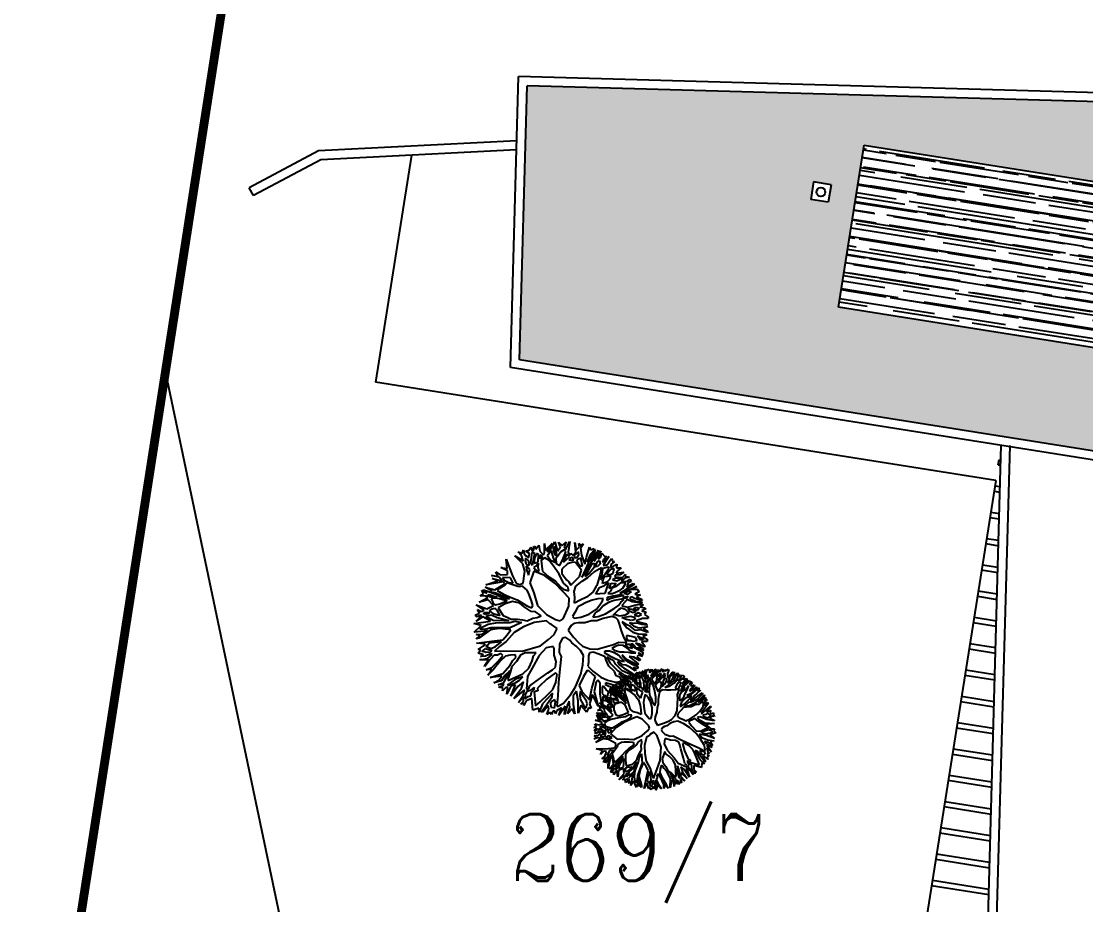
# Model space of a CAD drawing. Extents: x -640655 to -640254, y -1045449 to -1045159.
# Drawn here: x -640335.87 to -640311.87, y -1045406.37 to -1045386.46 of the extents above; entities that cross this region are included whole.
import ezdxf

# ---------------------------------------------------------------- set-up
doc = ezdxf.new("R2010")
doc.units = 0
doc.header["$MEASUREMENT"] = 0
doc.header["$PDMODE"] = 3
doc.header["$PDSIZE"] = 0.2
doc.linetypes.add('DASHED1', pattern=[1, 0.3, -0.4, 0.3])
doc.linetypes.add('DOTDASH', pattern=[1, 0.3, -0.2, 0, -0.2, 0.3])
doc.layers.get('0').update_dxf_attribs({"linetype": 'CONTINUOUS'})
doc.layers.get('Defpoints').update_dxf_attribs({"linetype": 'CONTINUOUS'})
for name, color, linetype in [('katastr', 16, 'CONTINUOUS'), ('T_srafa', 8, 'CONTINUOUS'), ('T_stafaz', 7, 'CONTINUOUS'), ('T_tenka', 4, 'CONTINUOUS'), ('ZASTAVBA', 2, 'CONTINUOUS')]:
    doc.layers.add(name, color=color, linetype=linetype)
doc.styles.add('SPIRITTXTSTYLE1', font='romanc.shx')
doc.dimstyles.get("Standard").update_dxf_attribs({"dimtxt": 0.18, "dimasz": 0.18, "dimexe": 0.18, "dimexo": 0.0625, "dimgap": 0.09, "dimtad": 0, "dimtih": 1, "dimtoh": 1, "dimdec": 4, "dimzin": 0, "dimdsep": 46, "dimtxsty": 'Standard', "dimcen": 0.09, "dimadec": 0, "dimazin": 0, "dimtfac": 1, "dimtdec": 4, "dimtofl": 0, "dimtmove": 0, "dimatfit": 3, "dimfxl": 0, "dimtolj": 1, "dimtzin": 0, "dimarcsym": 0})

# ---------------------------------------------------------------- blocks, each defined once
blk = doc.blocks.new('_ArchTick')
at = {"color": 0, "linetype": 'ByBlock', "const_width": 0.15}
blk.add_lwpolyline([(-0.5, -0.5), (0.5, 0.5)], dxfattribs=at)
blk = doc.blocks.new('*D148')
at = {"layer": 'Defpoints', "color": 0, "linetype": 'Continuous'}
for p in [(-640323.162, -1045383.891), (-640323.359, -1045385.133), (-640298.576, -1045389.043)]:
    blk.add_point(p, dxfattribs=at)
at = {"layer": 'ZASTAVBA', "color": 0, "linetype": 'Continuous', "lineweight": -2}
for p, q in [((-640323.339, -1045385.01), (-640323.106, -1045383.536)), ((-640298.382, -1045387.816), (-640323.162, -1045383.891)), ((-640298.557, -1045388.919), (-640298.326, -1045387.46))]:
    blk.add_line(p, q, dxfattribs=at)
at = {"layer": 'ZASTAVBA', "color": 0, "linetype": 'Continuous', "lineweight": -2, "xscale": 0.36, "yscale": 0.36, "zscale": 0.36}
for p, rotation in [((-640323.162, -1045383.891), 170.9999361489027), ((-640298.382, -1045387.816), 350.9999361489027)]:
    blk.add_blockref('_ArchTick', p, dxfattribs=dict(at, rotation=rotation))
at = {"layer": 'ZASTAVBA', "color": 0, "linetype": 'Continuous', "insert": (-640310.716, -1045385.498), "char_height": 0.36, "attachment_point": 5, "rotation": 350.9999}
blk.add_mtext('\\A1;25.00', dxfattribs=at)
blk = doc.blocks.new('A$C0C461CEA')
for p, q in [((0.303, 0.735), (0.335, 0.855)), ((0.335, 0.855), (0.332, 0.706)), ((0.483, 0.777), (0.463, 0.845)), ((0.463, 0.845), (0.503, 0.812)), ((0.503, 0.812), (0.541, 0.849)), ((0.541, 0.849), (0.523, 0.775)), ((-0.062, 0.681), (-0.084, 0.71)), ((-0.084, 0.71), (-0.025, 0.681)), ((-0.025, 0.681), (-0.029, 0.73)), ((-0.029, 0.73), (-0.001, 0.656)), ((0.063, 0.606), (-0.009, 0.765)), ((-0.009, 0.765), (0.101, 0.706)), ((0.049, 0.709), (0.1, 0.674)), ((0.071, 0.64), (0.049, 0.709)), ((0.101, 0.706), (0.094, 0.804)), ((0.094, 0.804), (0.195, 0.61)), ((0.214, 0.725), (0.134, 0.788)), ((0.134, 0.788), (0.212, 0.751)), ((0.191, 0.795), (0.205, 0.826)), ((0.231, 0.749), (0.191, 0.795)), ((0.195, 0.61), (0.214, 0.725)), ((0.205, 0.826), (0.247, 0.779)), ((0.212, 0.751), (0.231, 0.749)), ((0.247, 0.779), (0.283, 0.818)), ((0.256, 0.734), (0.28, 0.713)), ((0.257, 0.695), (0.256, 0.734)), ((0.272, 0.676), (0.257, 0.695)), ((0.283, 0.818), (0.273, 0.766)), ((0.273, 0.766), (0.303, 0.735)), ((0.28, 0.713), (0.29, 0.678)), ((0.332, 0.706), (0.398, 0.641)), ((0.448, 0.732), (0.381, 0.832)), ((0.381, 0.832), (0.473, 0.745)), ((0.398, 0.641), (0.448, 0.732)), ((0.471, 0.697), (0.438, 0.663)), ((0.482, 0.682), (0.471, 0.697)), ((0.473, 0.745), (0.483, 0.777)), ((0.49, 0.711), (0.491, 0.762)), ((0.505, 0.682), (0.49, 0.711)), ((0.491, 0.762), (0.519, 0.739)), ((0.519, 0.739), (0.518, 0.634)), ((0.523, 0.775), (0.552, 0.829)), ((0.544, 0.723), (0.568, 0.689)), ((0.547, 0.66), (0.544, 0.723)), ((0.552, 0.829), (0.55, 0.733)), ((0.55, 0.733), (0.572, 0.716)), ((0.572, 0.716), (0.592, 0.82)), ((0.592, 0.82), (0.599, 0.69)), ((0.732, 0.619), (0.623, 0.824)), ((0.623, 0.824), (0.721, 0.691)), ((0.721, 0.691), (0.725, 0.772)), ((0.725, 0.772), (0.739, 0.638)), ((0.773, 0.691), (0.762, 0.79)), ((0.762, 0.79), (0.78, 0.708)), ((0.78, 0.708), (0.782, 0.71)), ((0.782, 0.71), (0.826, 0.755)), ((0.826, 0.755), (0.807, 0.687)), ((0.888, 0.613), (0.897, 0.711)), ((0.897, 0.711), (0.915, 0.627)), ((-0.291, 0.473), (-0.326, 0.577)), ((-0.326, 0.577), (-0.279, 0.488)), ((-0.256, 0.522), (-0.284, 0.582)), ((-0.284, 0.582), (-0.25, 0.553)), ((-0.25, 0.553), (-0.251, 0.627)), ((-0.251, 0.627), (-0.205, 0.61)), ((-0.215, 0.587), (-0.164, 0.562)), ((-0.208, 0.57), (-0.215, 0.587)), ((-0.212, 0.536), (-0.208, 0.57)), ((-0.205, 0.61), (-0.205, 0.641)), ((-0.205, 0.641), (-0.143, 0.596)), ((-0.164, 0.562), (-0.163, 0.47)), ((-0.143, 0.596), (-0.108, 0.579)), ((-0.134, 0.562), (-0.138, 0.487)), ((-0.108, 0.579), (-0.136, 0.688)), ((-0.136, 0.688), (-0.031, 0.479)), ((-0.111, 0.544), (-0.134, 0.562)), ((0.086, 0.573), (-0.062, 0.681)), ((-0.001, 0.656), (0.063, 0.606)), ((0.115, 0.58), (0.071, 0.64)), ((0.141, 0.467), (0.086, 0.573)), ((0.1, 0.674), (0.148, 0.626)), ((0.154, 0.458), (0.115, 0.58)), ((0.148, 0.626), (0.198, 0.54)), ((0.212, 0.581), (0.226, 0.644)), ((0.236, 0.499), (0.212, 0.581)), ((0.226, 0.644), (0.236, 0.684)), ((0.236, 0.684), (0.278, 0.625)), ((0.278, 0.625), (0.267, 0.543)), ((0.291, 0.657), (0.272, 0.676)), ((0.29, 0.678), (0.291, 0.657)), ((0.298, 0.594), (0.316, 0.668)), ((0.299, 0.519), (0.298, 0.594)), ((0.359, 0.578), (0.299, 0.519)), ((0.316, 0.668), (0.354, 0.641)), ((0.392, 0.572), (0.318, 0.477)), ((0.354, 0.641), (0.373, 0.618)), ((0.373, 0.618), (0.359, 0.578)), ((0.469, 0.501), (0.392, 0.572)), ((0.419, 0.639), (0.417, 0.618)), ((0.417, 0.618), (0.449, 0.568)), ((0.438, 0.663), (0.419, 0.639)), ((0.449, 0.568), (0.492, 0.518)), ((0.492, 0.669), (0.482, 0.682)), ((0.503, 0.634), (0.492, 0.669)), ((0.512, 0.575), (0.503, 0.634)), ((0.518, 0.634), (0.505, 0.682)), ((0.511, 0.491), (0.512, 0.575)), ((0.53, 0.531), (0.539, 0.622)), ((0.539, 0.622), (0.547, 0.66)), ((0.562, 0.609), (0.551, 0.471)), ((0.568, 0.689), (0.562, 0.609)), ((0.581, 0.563), (0.574, 0.456)), ((0.6, 0.66), (0.581, 0.563)), ((0.599, 0.69), (0.656, 0.641)), ((0.629, 0.644), (0.6, 0.66)), ((0.699, 0.587), (0.629, 0.644)), ((0.656, 0.641), (0.716, 0.594)), ((0.735, 0.569), (0.699, 0.587)), ((0.716, 0.594), (0.732, 0.619)), ((0.736, 0.502), (0.735, 0.569)), ((0.739, 0.638), (0.773, 0.691)), ((0.756, 0.617), (0.75, 0.55)), ((0.785, 0.647), (0.756, 0.617)), ((0.811, 0.549), (0.785, 0.647)), ((0.807, 0.687), (0.84, 0.599)), ((0.84, 0.599), (0.888, 0.613)), ((1.024, 0.679), (0.847, 0.53)), ((0.915, 0.627), (1.024, 0.679)), ((1.039, 0.454), (1.103, 0.589)), ((1.103, 0.589), (1.074, 0.465)), ((1.137, 0.506), (1.166, 0.562)), ((1.166, 0.562), (1.164, 0.508)), ((-0.394, 0.388), (-0.424, 0.459)), ((-0.424, 0.459), (-0.372, 0.399)), ((-0.386, 0.487), (-0.377, 0.497)), ((-0.28, 0.452), (-0.386, 0.487)), ((-0.377, 0.497), (-0.291, 0.473)), ((-0.209, 0.421), (-0.28, 0.452)), ((-0.279, 0.488), (-0.209, 0.448)), ((-0.207, 0.472), (-0.256, 0.522)), ((-0.186, 0.48), (-0.212, 0.536)), ((-0.209, 0.448), (-0.207, 0.472)), ((-0.194, 0.381), (-0.209, 0.421)), ((-0.163, 0.47), (-0.186, 0.48)), ((-0.157, 0.436), (-0.114, 0.321)), ((-0.081, 0.391), (-0.157, 0.436)), ((-0.138, 0.487), (-0.095, 0.443)), ((-0.084, 0.536), (-0.111, 0.544)), ((-0.095, 0.443), (-0.013, 0.385)), ((-0.05, 0.471), (-0.084, 0.536)), ((-0.013, 0.385), (-0.05, 0.471)), ((-0.031, 0.479), (0.019, 0.379)), ((0.175, 0.322), (0.141, 0.467)), ((0.193, 0.345), (0.154, 0.458)), ((0.198, 0.54), (0.234, 0.438)), ((0.234, 0.438), (0.258, 0.367)), ((0.281, 0.388), (0.236, 0.499)), ((0.267, 0.543), (0.281, 0.388)), ((0.318, 0.477), (0.314, 0.414)), ((0.532, 0.422), (0.469, 0.501)), ((0.492, 0.518), (0.511, 0.491)), ((0.551, 0.471), (0.53, 0.531)), ((0.54, 0.324), (0.532, 0.422)), ((0.574, 0.456), (0.571, 0.374)), ((0.738, 0.409), (0.736, 0.502)), ((0.75, 0.55), (0.759, 0.494)), ((0.759, 0.494), (0.811, 0.549)), ((0.772, 0.454), (0.768, 0.41)), ((0.847, 0.53), (0.772, 0.454)), ((0.955, 0.401), (1.039, 0.454)), ((1.06, 0.421), (1.046, 0.396)), ((1.085, 0.438), (1.06, 0.421)), ((1.074, 0.465), (1.137, 0.506)), ((1.117, 0.447), (1.085, 0.438)), ((1.102, 0.394), (1.117, 0.447)), ((1.154, 0.472), (1.142, 0.409)), ((1.213, 0.508), (1.154, 0.472)), ((1.164, 0.508), (1.213, 0.508)), ((1.193, 0.416), (1.206, 0.47)), ((1.206, 0.47), (1.232, 0.441)), ((1.232, 0.441), (1.276, 0.429)), ((1.276, 0.429), (1.239, 0.399)), ((-0.495, 0.221), (-0.55, 0.309)), ((-0.55, 0.309), (-0.495, 0.256)), ((-0.436, 0.238), (-0.503, 0.376)), ((-0.503, 0.376), (-0.397, 0.235)), ((-0.394, 0.371), (-0.482, 0.412)), ((-0.482, 0.412), (-0.394, 0.388)), ((-0.256, 0.32), (-0.394, 0.371)), ((-0.372, 0.399), (-0.265, 0.347)), ((-0.265, 0.347), (-0.176, 0.312)), ((-0.174, 0.275), (-0.256, 0.32)), ((-0.162, 0.346), (-0.194, 0.381)), ((-0.176, 0.312), (-0.162, 0.346)), ((-0.114, 0.321), (-0.04, 0.095)), ((0.012, 0.333), (-0.081, 0.391)), ((0.154, 0.269), (0.012, 0.333)), ((0.019, 0.379), (0.096, 0.349)), ((0.096, 0.349), (0.175, 0.322)), ((0.24, 0.295), (0.193, 0.345)), ((0.308, 0.222), (0.24, 0.295)), ((0.258, 0.367), (0.296, 0.309)), ((0.296, 0.309), (0.308, 0.222)), ((0.314, 0.414), (0.309, 0.363)), ((0.309, 0.363), (0.334, 0.286)), ((0.334, 0.286), (0.348, 0.221)), ((0.513, 0.258), (0.54, 0.324)), ((0.551, 0.283), (0.534, 0.218)), ((0.571, 0.374), (0.551, 0.283)), ((0.694, 0.255), (0.731, 0.289)), ((0.834, 0.289), (0.726, 0.197)), ((0.731, 0.289), (0.76, 0.363)), ((0.76, 0.363), (0.738, 0.409)), ((0.768, 0.41), (0.8, 0.37)), ((0.8, 0.37), (0.955, 0.401)), ((0.992, 0.29), (0.834, 0.289)), ((0.943, 0.354), (0.922, 0.336)), ((0.922, 0.336), (0.992, 0.342)), ((0.983, 0.384), (0.943, 0.354)), ((1.022, 0.404), (0.983, 0.384)), ((0.99, 0.219), (0.992, 0.29)), ((0.992, 0.342), (1.008, 0.359)), ((1.008, 0.359), (1.022, 0.404)), ((1.019, 0.28), (1.014, 0.25)), ((1.04, 0.305), (1.019, 0.28)), ((1.065, 0.28), (1.04, 0.305)), ((1.046, 0.396), (1.046, 0.37)), ((1.046, 0.37), (1.102, 0.394)), ((1.084, 0.364), (1.065, 0.329)), ((1.065, 0.329), (1.216, 0.353)), ((1.11, 0.266), (1.065, 0.28)), ((1.151, 0.377), (1.084, 0.364)), ((1.115, 0.327), (1.094, 0.318)), ((1.094, 0.318), (1.123, 0.272)), ((1.157, 0.334), (1.115, 0.327)), ((1.123, 0.272), (1.221, 0.303)), ((1.142, 0.409), (1.193, 0.416)), ((1.216, 0.393), (1.151, 0.377)), ((1.223, 0.332), (1.157, 0.334)), ((1.216, 0.353), (1.216, 0.393)), ((1.221, 0.303), (1.223, 0.332)), ((1.265, 0.299), (1.236, 0.242)), ((1.239, 0.399), (1.239, 0.378)), ((1.239, 0.378), (1.266, 0.383)), ((1.336, 0.335), (1.265, 0.299)), ((1.266, 0.383), (1.281, 0.398)), ((1.308, 0.383), (1.275, 0.358)), ((1.275, 0.358), (1.336, 0.335)), ((1.281, 0.398), (1.308, 0.383)), ((-0.612, 0.165), (-0.577, 0.172)), ((-0.557, 0.142), (-0.612, 0.165)), ((-0.577, 0.172), (-0.583, 0.229)), ((-0.583, 0.229), (-0.536, 0.174)), ((-0.551, 0.117), (-0.557, 0.142)), ((-0.526, 0.187), (-0.556, 0.247)), ((-0.556, 0.247), (-0.505, 0.187)), ((-0.536, 0.174), (-0.526, 0.187)), ((-0.505, 0.187), (-0.335, 0.163)), ((-0.495, 0.256), (-0.436, 0.238)), ((-0.415, 0.205), (-0.495, 0.221)), ((-0.444, 0.15), (-0.46, 0.141)), ((-0.46, 0.141), (-0.318, -0.013)), ((-0.353, 0.149), (-0.444, 0.15)), ((-0.335, 0.163), (-0.415, 0.205)), ((-0.397, 0.235), (-0.263, 0.181)), ((-0.273, 0.155), (-0.353, 0.149)), ((-0.191, 0.121), (-0.273, 0.155)), ((-0.263, 0.181), (-0.194, 0.167)), ((-0.194, 0.167), (-0.145, 0.146)), ((-0.142, 0.224), (-0.174, 0.275)), ((-0.145, 0.146), (-0.114, 0.159)), ((-0.114, 0.159), (-0.142, 0.224)), ((0.266, 0.178), (0.154, 0.269)), ((0.364, 0.065), (0.266, 0.178)), ((0.348, 0.221), (0.354, 0.16)), ((0.354, 0.16), (0.409, 0.103)), ((0.485, 0.148), (0.513, 0.258)), ((0.498, 0.096), (0.485, 0.148)), ((0.534, 0.218), (0.533, 0.155)), ((0.533, 0.155), (0.567, 0.153)), ((0.567, 0.153), (0.619, 0.192)), ((0.726, 0.197), (0.588, 0.099)), ((0.619, 0.192), (0.694, 0.255)), ((0.985, 0.138), (0.99, 0.219)), ((1.029, 0.181), (0.99, 0.078)), ((1.014, 0.25), (1.022, 0.223)), ((1.022, 0.223), (1.057, 0.251)), ((1.054, 0.196), (1.029, 0.181)), ((1.161, 0.247), (1.054, 0.196)), ((1.057, 0.251), (1.11, 0.266)), ((1.15, 0.081), (1.193, 0.151)), ((1.207, 0.21), (1.161, 0.247)), ((1.221, 0.277), (1.173, 0.268)), ((1.173, 0.268), (1.209, 0.239)), ((1.193, 0.151), (1.207, 0.21)), ((1.249, 0.194), (1.201, 0.132)), ((1.209, 0.239), (1.221, 0.277)), ((1.236, 0.242), (1.263, 0.236)), ((1.268, 0.179), (1.249, 0.194)), ((1.263, 0.236), (1.379, 0.275)), ((1.314, 0.169), (1.268, 0.179)), ((1.277, 0.128), (1.319, 0.158)), ((1.411, 0.18), (1.289, 0.213)), ((1.289, 0.213), (1.317, 0.184)), ((1.379, 0.275), (1.301, 0.236)), ((1.301, 0.236), (1.411, 0.18)), ((1.319, 0.158), (1.314, 0.169)), ((1.317, 0.184), (1.443, 0.155)), ((1.367, 0.149), (1.327, 0.131)), ((1.443, 0.155), (1.34, 0.081)), ((1.384, 0.138), (1.367, 0.149)), ((-0.493, -0.002), (-0.644, 0.041)), ((-0.644, 0.041), (-0.485, 0.03)), ((-0.635, 0.101), (-0.551, 0.117)), ((-0.519, 0.086), (-0.635, 0.101)), ((-0.509, 0.126), (-0.526, 0.126)), ((-0.526, 0.126), (-0.492, 0.08)), ((-0.485, 0.03), (-0.519, 0.086)), ((-0.416, 0.057), (-0.509, 0.126)), ((-0.492, 0.08), (-0.453, 0.038)), ((-0.453, 0.038), (-0.411, 0.003)), ((-0.354, -0.026), (-0.416, 0.057)), ((-0.411, 0.003), (-0.354, -0.026)), ((-0.099, 0.096), (-0.191, 0.121)), ((-0.05, 0.048), (-0.099, 0.096)), ((0, -0.086), (-0.05, 0.048)), ((-0.04, 0.095), (0.101, -0.11)), ((0.435, -0.079), (0.364, 0.065)), ((0.409, 0.103), (0.439, 0.053)), ((0.439, 0.053), (0.476, 0.01)), ((0.476, 0.01), (0.498, 0.096)), ((0.588, 0.099), (0.514, -0.053)), ((0.934, -0.024), (0.985, 0.138)), ((0.99, 0.078), (0.966, -0.017)), ((1.064, -0.035), (1.15, 0.081)), ((1.184, 0.044), (1.176, -0.007)), ((1.242, 0.072), (1.184, 0.044)), ((1.201, 0.118), (1.192, 0.06)), ((1.192, 0.06), (1.242, 0.105)), ((1.201, 0.132), (1.201, 0.118)), ((1.242, 0.105), (1.277, 0.128)), ((1.297, 0.051), (1.242, 0.072)), ((1.294, 0.108), (1.276, 0.086)), ((1.276, 0.086), (1.305, 0.077)), ((1.327, 0.131), (1.294, 0.108)), ((1.347, 0.037), (1.297, 0.051)), ((1.305, 0.077), (1.384, 0.138)), ((1.34, 0.081), (1.406, 0.061)), ((1.386, 0.006), (1.347, 0.037)), ((1.367, -0.026), (1.386, 0.006)), ((1.421, 0.016), (1.398, -0.011)), ((1.406, 0.061), (1.454, 0.109)), ((1.495, 0.013), (1.421, 0.016)), ((1.454, 0.109), (1.431, 0.05)), ((1.431, 0.05), (1.495, 0.013)), ((-0.672, -0.144), (-0.697, -0.115)), ((-0.697, -0.115), (-0.649, -0.134)), ((-0.599, -0.118), (-0.687, -0.081)), ((-0.687, -0.081), (-0.582, -0.108)), ((-0.508, -0.101), (-0.659, -0.004)), ((-0.659, -0.004), (-0.5, -0.057)), ((-0.649, -0.134), (-0.599, -0.118)), ((-0.561, -0.129), (-0.611, -0.142)), ((-0.582, -0.108), (-0.544, -0.105)), ((-0.519, -0.137), (-0.561, -0.129)), ((-0.544, -0.105), (-0.508, -0.101)), ((-0.491, -0.179), (-0.519, -0.137)), ((-0.5, -0.057), (-0.412, -0.054)), ((-0.412, -0.054), (-0.493, -0.002)), ((-0.33, -0.078), (-0.491, -0.12)), ((-0.491, -0.12), (-0.481, -0.145)), ((-0.208, -0.104), (-0.33, -0.078)), ((-0.318, -0.013), (-0.221, -0.06)), ((-0.221, -0.06), (-0.118, -0.072)), ((-0.023, -0.134), (-0.208, -0.104)), ((-0.118, -0.072), (-0.051, -0.067)), ((-0.051, -0.067), (0, -0.086)), ((0.101, -0.19), (-0.023, -0.134)), ((0.101, -0.11), (0.215, -0.18)), ((0.412, -0.132), (0.435, -0.079)), ((0.412, -0.157), (0.412, -0.132)), ((0.514, -0.053), (0.492, -0.182)), ((0.864, -0.159), (0.934, -0.024)), ((0.908, -0.119), (0.897, -0.15)), ((0.966, -0.017), (0.908, -0.119)), ((0.946, -0.198), (0.973, -0.127)), ((0.973, -0.127), (1.064, -0.035)), ((1.084, -0.067), (1.026, -0.151)), ((1.138, -0.047), (1.084, -0.067)), ((1.225, -0.095), (1.138, -0.047)), ((1.176, -0.007), (1.277, -0.02)), ((1.271, -0.153), (1.225, -0.095)), ((1.231, -0.04), (1.321, -0.091)), ((1.289, -0.041), (1.231, -0.04)), ((1.277, -0.02), (1.367, -0.026)), ((1.324, -0.116), (1.277, -0.096)), ((1.277, -0.096), (1.303, -0.157)), ((1.346, -0.047), (1.289, -0.041)), ((1.303, -0.157), (1.324, -0.116)), ((1.321, -0.091), (1.346, -0.047)), ((1.374, -0.053), (1.346, -0.093)), ((1.346, -0.093), (1.374, -0.091)), ((1.374, -0.091), (1.353, -0.129)), ((1.353, -0.129), (1.41, -0.147)), ((1.514, -0.029), (1.374, -0.053)), ((1.398, -0.011), (1.514, -0.029)), ((1.41, -0.147), (1.519, -0.094)), ((1.519, -0.094), (1.431, -0.145)), ((-0.721, -0.288), (-0.583, -0.227)), ((-0.701, -0.157), (-0.672, -0.144)), ((-0.634, -0.167), (-0.701, -0.157)), ((-0.49, -0.229), (-0.658, -0.302)), ((-0.583, -0.227), (-0.634, -0.167)), ((-0.611, -0.142), (-0.575, -0.175)), ((-0.575, -0.175), (-0.552, -0.204)), ((-0.552, -0.204), (-0.506, -0.197)), ((-0.506, -0.197), (-0.448, -0.22)), ((-0.444, -0.203), (-0.491, -0.179)), ((-0.465, -0.267), (-0.49, -0.229)), ((-0.481, -0.145), (-0.435, -0.149)), ((-0.431, -0.251), (-0.465, -0.267)), ((-0.448, -0.22), (-0.444, -0.203)), ((-0.435, -0.149), (-0.35, -0.207)), ((-0.402, -0.266), (-0.431, -0.251)), ((-0.281, -0.328), (-0.402, -0.266)), ((-0.35, -0.207), (-0.2, -0.314)), ((0.147, -0.271), (0.101, -0.19)), ((0.128, -0.29), (0.147, -0.271)), ((0.215, -0.18), (0.302, -0.23)), ((0.302, -0.23), (0.386, -0.241)), ((0.386, -0.241), (0.412, -0.157)), ((0.492, -0.182), (0.493, -0.246)), ((0.493, -0.246), (0.533, -0.274)), ((0.533, -0.274), (0.71, -0.29)), ((0.71, -0.29), (0.814, -0.262)), ((0.814, -0.262), (0.864, -0.159)), ((0.897, -0.15), (0.901, -0.228)), ((0.901, -0.228), (0.946, -0.198)), ((1.009, -0.187), (0.98, -0.225)), ((0.98, -0.225), (1.12, -0.297)), ((1.026, -0.151), (1.009, -0.187)), ((1.208, -0.294), (1.276, -0.187)), ((1.287, -0.212), (1.256, -0.26)), ((1.256, -0.26), (1.262, -0.288)), ((1.262, -0.288), (1.356, -0.236)), ((1.276, -0.187), (1.271, -0.153)), ((1.318, -0.192), (1.287, -0.212)), ((1.394, -0.229), (1.298, -0.308)), ((1.356, -0.236), (1.318, -0.192)), ((1.347, -0.14), (1.333, -0.161)), ((1.333, -0.161), (1.36, -0.194)), ((1.368, -0.148), (1.347, -0.14)), ((1.36, -0.194), (1.389, -0.194)), ((1.4, -0.166), (1.368, -0.148)), ((1.389, -0.194), (1.421, -0.179)), ((1.476, -0.191), (1.394, -0.229)), ((1.421, -0.179), (1.4, -0.166)), ((1.431, -0.145), (1.486, -0.17)), ((1.541, -0.201), (1.476, -0.191)), ((1.486, -0.17), (1.527, -0.148)), ((1.527, -0.148), (1.511, -0.184)), ((1.511, -0.184), (1.541, -0.201)), ((-0.722, -0.374), (-0.67, -0.354)), ((-0.605, -0.381), (-0.722, -0.374)), ((-0.67, -0.354), (-0.721, -0.288)), ((-0.705, -0.422), (-0.705, -0.403)), ((-0.705, -0.403), (-0.475, -0.468)), ((-0.658, -0.302), (-0.588, -0.343)), ((-0.429, -0.459), (-0.605, -0.381)), ((-0.588, -0.343), (-0.459, -0.411)), ((-0.459, -0.411), (-0.383, -0.446)), ((-0.167, -0.411), (-0.281, -0.328)), ((-0.2, -0.314), (-0.141, -0.358)), ((-0.182, -0.436), (-0.167, -0.411)), ((-0.141, -0.358), (-0.098, -0.387)), ((0.06, -0.41), (-0.099, -0.448)), ((-0.098, -0.387), (-0.025, -0.371)), ((-0.025, -0.371), (0.046, -0.318)), ((0.046, -0.318), (0.128, -0.29)), ((0.101, -0.37), (0.06, -0.41)), ((0.202, -0.337), (0.101, -0.37)), ((0.284, -0.347), (0.202, -0.337)), ((0.301, -0.364), (0.284, -0.347)), ((0.295, -0.448), (0.313, -0.389)), ((0.313, -0.389), (0.301, -0.364)), ((0.414, -0.386), (0.348, -0.481)), ((0.482, -0.404), (0.414, -0.386)), ((0.518, -0.429), (0.482, -0.404)), ((0.601, -0.382), (0.587, -0.408)), ((0.587, -0.408), (0.628, -0.487)), ((0.66, -0.39), (0.601, -0.382)), ((0.74, -0.406), (0.66, -0.39)), ((0.768, -0.431), (0.74, -0.406)), ((0.773, -0.347), (0.846, -0.329)), ((0.833, -0.407), (0.773, -0.347)), ((0.896, -0.469), (0.833, -0.407)), ((0.846, -0.329), (0.914, -0.295)), ((0.914, -0.295), (0.987, -0.292)), ((0.987, -0.292), (1.076, -0.35)), ((1.076, -0.35), (1.146, -0.402)), ((1.12, -0.297), (1.208, -0.294)), ((1.322, -0.346), (1.122, -0.328)), ((1.122, -0.328), (1.314, -0.377)), ((1.146, -0.366), (1.331, -0.398)), ((1.205, -0.406), (1.146, -0.366)), ((1.146, -0.402), (1.247, -0.462)), ((1.293, -0.438), (1.205, -0.406)), ((1.298, -0.308), (1.389, -0.301)), ((1.314, -0.377), (1.526, -0.421)), ((1.436, -0.382), (1.322, -0.346)), ((1.331, -0.398), (1.35, -0.423)), ((1.439, -0.334), (1.334, -0.329)), ((1.334, -0.329), (1.521, -0.375)), ((1.526, -0.421), (1.375, -0.412)), ((1.375, -0.412), (1.53, -0.449)), ((1.389, -0.301), (1.527, -0.295)), ((1.521, -0.375), (1.436, -0.382)), ((1.513, -0.369), (1.439, -0.334)), ((1.527, -0.295), (1.496, -0.321)), ((1.496, -0.321), (1.528, -0.358)), ((1.528, -0.358), (1.513, -0.369)), ((-0.671, -0.512), (-0.715, -0.477)), ((-0.715, -0.477), (-0.643, -0.483)), ((-0.602, -0.457), (-0.705, -0.422)), ((-0.697, -0.539), (-0.671, -0.512)), ((-0.651, -0.541), (-0.697, -0.539)), ((-0.643, -0.564), (-0.651, -0.541)), ((-0.643, -0.483), (-0.602, -0.457)), ((-0.562, -0.478), (-0.608, -0.497)), ((-0.608, -0.497), (-0.603, -0.545)), ((-0.603, -0.545), (-0.555, -0.54)), ((-0.439, -0.537), (-0.569, -0.566)), ((-0.528, -0.49), (-0.562, -0.478)), ((-0.555, -0.54), (-0.523, -0.534)), ((-0.5, -0.512), (-0.528, -0.49)), ((-0.523, -0.534), (-0.5, -0.512)), ((-0.475, -0.468), (-0.429, -0.459)), ((-0.274, -0.489), (-0.439, -0.537)), ((-0.383, -0.446), (-0.284, -0.456)), ((-0.284, -0.456), (-0.182, -0.436)), ((-0.099, -0.448), (-0.274, -0.489)), ((0.215, -0.623), (0.252, -0.551)), ((0.252, -0.551), (0.271, -0.484)), ((0.271, -0.484), (0.295, -0.448)), ((0.348, -0.481), (0.309, -0.559)), ((0.544, -0.477), (0.518, -0.429)), ((0.574, -0.561), (0.544, -0.477)), ((0.628, -0.487), (0.7, -0.576)), ((0.831, -0.489), (0.768, -0.431)), ((0.885, -0.552), (0.831, -0.489)), ((0.927, -0.618), (0.885, -0.552)), ((0.987, -0.527), (0.896, -0.469)), ((1.063, -0.541), (0.987, -0.527)), ((1.084, -0.55), (1.063, -0.541)), ((1.24, -0.542), (1.084, -0.55)), ((1.328, -0.531), (1.24, -0.542)), ((1.247, -0.462), (1.328, -0.531)), ((1.32, -0.545), (1.271, -0.556)), ((1.35, -0.423), (1.293, -0.438)), ((1.308, -0.455), (1.382, -0.454)), ((1.323, -0.478), (1.308, -0.455)), ((1.362, -0.62), (1.32, -0.545)), ((1.367, -0.498), (1.323, -0.478)), ((1.492, -0.575), (1.361, -0.539)), ((1.361, -0.539), (1.376, -0.585)), ((1.403, -0.475), (1.367, -0.498)), ((1.382, -0.454), (1.403, -0.475)), ((1.434, -0.521), (1.395, -0.521)), ((1.395, -0.521), (1.492, -0.575)), ((1.53, -0.449), (1.415, -0.452)), ((1.415, -0.452), (1.445, -0.477)), ((1.485, -0.543), (1.434, -0.521)), ((1.445, -0.477), (1.505, -0.474)), ((1.505, -0.474), (1.477, -0.522)), ((1.477, -0.522), (1.485, -0.543)), ((-0.537, -0.67), (-0.676, -0.63)), ((-0.676, -0.63), (-0.569, -0.633)), ((-0.67, -0.585), (-0.643, -0.564)), ((-0.628, -0.583), (-0.67, -0.585)), ((-0.639, -0.698), (-0.537, -0.67)), ((-0.507, -0.691), (-0.639, -0.698)), ((-0.569, -0.633), (-0.628, -0.583)), ((-0.569, -0.566), (-0.571, -0.578)), ((-0.571, -0.578), (-0.503, -0.638)), ((-0.456, -0.699), (-0.507, -0.691)), ((-0.503, -0.638), (-0.373, -0.687)), ((-0.373, -0.687), (-0.256, -0.714)), ((0.048, -0.713), (0.165, -0.682)), ((0.165, -0.682), (0.215, -0.623)), ((0.276, -0.629), (0.273, -0.73)), ((0.309, -0.559), (0.276, -0.629)), ((0.627, -0.632), (0.574, -0.561)), ((0.648, -0.697), (0.627, -0.632)), ((0.68, -0.635), (0.71, -0.698)), ((0.723, -0.641), (0.68, -0.635)), ((0.7, -0.576), (0.793, -0.643)), ((0.755, -0.654), (0.723, -0.641)), ((0.793, -0.687), (0.755, -0.654)), ((0.793, -0.643), (0.86, -0.669)), ((0.861, -0.713), (0.793, -0.687)), ((0.86, -0.669), (0.919, -0.683)), ((0.919, -0.683), (0.953, -0.683)), ((0.953, -0.683), (0.927, -0.618)), ((0.973, -0.572), (1.072, -0.589)), ((0.997, -0.622), (0.973, -0.572)), ((1.018, -0.681), (0.997, -0.622)), ((1.087, -0.68), (1.018, -0.681)), ((1.072, -0.589), (1.119, -0.642)), ((1.171, -0.679), (1.087, -0.68)), ((1.119, -0.642), (1.171, -0.679)), ((1.135, -0.61), (1.181, -0.601)), ((1.169, -0.658), (1.135, -0.61)), ((1.218, -0.683), (1.169, -0.658)), ((1.271, -0.556), (1.173, -0.572)), ((1.173, -0.572), (1.345, -0.623)), ((1.181, -0.601), (1.228, -0.603)), ((1.262, -0.674), (1.218, -0.683)), ((1.228, -0.603), (1.262, -0.674)), ((1.339, -0.652), (1.266, -0.621)), ((1.266, -0.621), (1.279, -0.67)), ((1.279, -0.67), (1.304, -0.696)), ((1.304, -0.696), (1.367, -0.69)), ((1.367, -0.69), (1.339, -0.652)), ((1.345, -0.623), (1.362, -0.62)), ((1.404, -0.631), (1.364, -0.641)), ((1.364, -0.641), (1.432, -0.706)), ((1.376, -0.585), (1.48, -0.613)), ((1.457, -0.664), (1.404, -0.631)), ((1.461, -0.634), (1.444, -0.636)), ((1.444, -0.636), (1.457, -0.664)), ((1.48, -0.613), (1.461, -0.634)), ((-0.54, -0.767), (-0.622, -0.732)), ((-0.622, -0.732), (-0.532, -0.735)), ((-0.483, -0.76), (-0.59, -0.822)), ((-0.59, -0.822), (-0.54, -0.767)), ((-0.568, -0.862), (-0.416, -0.81)), ((-0.532, -0.735), (-0.456, -0.699)), ((-0.374, -0.724), (-0.483, -0.76)), ((-0.388, -0.824), (-0.446, -0.892)), ((-0.416, -0.81), (-0.302, -0.746)), ((-0.329, -0.8), (-0.388, -0.824)), ((-0.302, -0.746), (-0.374, -0.724)), ((-0.335, -0.847), (-0.287, -0.798)), ((-0.287, -0.798), (-0.329, -0.8)), ((-0.283, -0.813), (-0.322, -0.887)), ((-0.221, -0.753), (-0.283, -0.813)), ((-0.256, -0.714), (-0.076, -0.727)), ((-0.092, -0.771), (-0.221, -0.753)), ((-0.004, -0.791), (-0.092, -0.771)), ((-0.076, -0.727), (0.048, -0.713)), ((-0.024, -0.869), (-0.002, -0.812)), ((-0.002, -0.812), (-0.004, -0.791)), ((0.055, -0.78), (0.014, -0.86)), ((0.103, -0.771), (0.055, -0.78)), ((0.185, -0.745), (0.103, -0.771)), ((0.227, -0.745), (0.185, -0.745)), ((0.25, -0.786), (0.227, -0.745)), ((0.249, -0.862), (0.25, -0.786)), ((0.273, -0.73), (0.303, -0.824)), ((0.303, -0.824), (0.376, -0.924)), ((0.706, -0.765), (0.648, -0.697)), ((0.766, -0.864), (0.706, -0.765)), ((0.71, -0.698), (0.771, -0.775)), ((0.771, -0.775), (0.873, -0.86)), ((0.923, -0.765), (0.861, -0.713)), ((0.975, -0.826), (0.923, -0.765)), ((0.943, -0.738), (0.987, -0.729)), ((0.979, -0.769), (0.943, -0.738)), ((1.031, -0.928), (0.975, -0.826)), ((1.005, -0.804), (0.979, -0.769)), ((0.987, -0.729), (1.026, -0.796)), ((1.045, -0.869), (1.005, -0.804)), ((1.026, -0.796), (1.051, -0.84)), ((1.033, -0.716), (1.053, -0.774)), ((1.078, -0.743), (1.033, -0.716)), ((1.053, -0.774), (1.127, -0.856)), ((1.111, -0.744), (1.078, -0.743)), ((1.099, -0.713), (1.174, -0.717)), ((1.139, -0.759), (1.099, -0.713)), ((1.151, -0.786), (1.111, -0.744)), ((1.193, -0.78), (1.139, -0.759)), ((1.217, -0.83), (1.151, -0.786)), ((1.174, -0.717), (1.193, -0.78)), ((1.239, -0.897), (1.217, -0.83)), ((1.22, -0.716), (1.225, -0.775)), ((1.246, -0.741), (1.22, -0.716)), ((1.225, -0.775), (1.289, -0.835)), ((1.293, -0.863), (1.24, -0.831)), ((1.24, -0.831), (1.264, -0.903)), ((1.269, -0.792), (1.246, -0.741)), ((1.292, -0.73), (1.269, -0.733)), ((1.269, -0.733), (1.293, -0.833)), ((1.289, -0.835), (1.269, -0.792)), ((1.314, -0.791), (1.292, -0.73)), ((1.366, -0.826), (1.314, -0.791)), ((1.351, -0.74), (1.321, -0.736)), ((1.321, -0.736), (1.366, -0.826)), ((1.406, -0.775), (1.351, -0.74)), ((1.432, -0.706), (1.386, -0.715)), ((1.386, -0.715), (1.406, -0.775)), ((-0.457, -0.859), (-0.568, -0.862)), ((-0.519, -0.958), (-0.457, -0.859)), ((-0.458, -0.964), (-0.519, -0.958)), ((-0.463, -0.909), (-0.469, -0.936)), ((-0.469, -0.936), (-0.415, -0.93)), ((-0.446, -0.892), (-0.463, -0.909)), ((-0.456, -0.999), (-0.458, -0.964)), ((-0.402, -0.959), (-0.456, -0.999)), ((-0.415, -0.93), (-0.381, -0.913)), ((-0.275, -0.955), (-0.402, -0.959)), ((-0.396, -1.075), (-0.275, -0.955)), ((-0.237, -0.968), (-0.396, -1.075)), ((-0.381, -0.913), (-0.335, -0.847)), ((-0.322, -0.887), (-0.355, -0.942)), ((-0.355, -0.942), (-0.206, -0.924)), ((-0.105, -0.95), (-0.237, -0.968)), ((-0.206, -0.924), (-0.095, -0.918)), ((-0.078, -0.962), (-0.105, -0.95)), ((-0.102, -1.004), (-0.078, -0.962)), ((-0.095, -0.918), (-0.04, -0.918)), ((-0.04, -0.918), (-0.024, -0.869)), ((0.014, -0.86), (-0.027, -0.987)), ((0.206, -0.982), (0.243, -0.953)), ((0.243, -0.953), (0.249, -0.862)), ((0.292, -0.925), (0.277, -0.999)), ((0.309, -0.927), (0.292, -0.925)), ((0.33, -0.981), (0.309, -0.927)), ((0.376, -0.924), (0.427, -1.003)), ((0.693, -0.999), (0.75, -0.958)), ((0.75, -0.958), (0.766, -0.918)), ((0.766, -0.918), (0.766, -0.864)), ((0.789, -0.874), (0.884, -0.921)), ((0.804, -0.903), (0.789, -0.874)), ((0.804, -0.956), (0.804, -0.903)), ((0.813, -0.977), (0.804, -0.956)), ((0.873, -0.86), (0.932, -0.9)), ((0.884, -0.921), (0.914, -0.946)), ((0.914, -0.946), (0.914, -0.998)), ((0.932, -0.9), (0.98, -0.916)), ((0.939, -0.942), (0.95, -1.023)), ((0.95, -0.942), (0.939, -0.942)), ((1.04, -0.98), (0.95, -0.942)), ((0.98, -0.916), (1.029, -0.945)), ((1.029, -0.945), (1.031, -0.928)), ((1.075, -0.925), (1.045, -0.869)), ((1.05, -0.921), (1.086, -0.98)), ((1.051, -0.97), (1.05, -0.921)), ((1.051, -0.84), (1.075, -0.882)), ((1.086, -0.98), (1.051, -0.97)), ((1.075, -0.882), (1.075, -0.925)), ((1.259, -1.006), (1.085, -0.865)), ((1.085, -0.865), (1.242, -1.046)), ((1.098, -0.94), (1.107, -0.921)), ((1.105, -0.963), (1.098, -0.94)), ((1.156, -0.996), (1.105, -0.963)), ((1.107, -0.921), (1.156, -0.965)), ((1.127, -0.856), (1.163, -0.878)), ((1.156, -0.965), (1.156, -0.996)), ((1.163, -0.878), (1.239, -0.897)), ((1.249, -0.922), (1.189, -0.924)), ((1.189, -0.924), (1.265, -0.987)), ((1.281, -0.953), (1.249, -0.922)), ((1.264, -0.903), (1.302, -0.93)), ((1.302, -0.93), (1.281, -0.953)), ((1.293, -0.833), (1.345, -0.856)), ((1.327, -0.913), (1.293, -0.863)), ((1.345, -0.856), (1.318, -0.856)), ((1.318, -0.856), (1.327, -0.913)), ((-0.36, -1.114), (-0.235, -1.047)), ((-0.255, -1.094), (-0.351, -1.121)), ((-0.267, -1.159), (-0.255, -1.094)), ((-0.222, -1.071), (-0.242, -1.119)), ((-0.235, -1.047), (-0.102, -1.004)), ((-0.142, -1.045), (-0.222, -1.071)), ((-0.172, -1.146), (-0.16, -1.106)), ((-0.16, -1.106), (-0.125, -1.059)), ((-0.125, -1.059), (-0.142, -1.045)), ((-0.098, -1.074), (-0.109, -1.185)), ((-0.075, -1.069), (-0.098, -1.074)), ((-0.066, -1.3), (-0.075, -1.069)), ((-0.027, -0.987), (-0.034, -1.08)), ((-0.034, -1.08), (-0.027, -1.189)), ((0.102, -1.129), (0.142, -1.04)), ((0.184, -1.043), (0.122, -1.171)), ((0.142, -1.04), (0.206, -0.982)), ((0.246, -0.974), (0.184, -1.043)), ((0.197, -1.113), (0.23, -1.077)), ((0.23, -1.077), (0.246, -0.974)), ((0.264, -1.085), (0.258, -1.15)), ((0.277, -0.999), (0.264, -1.085)), ((0.321, -1.112), (0.333, -1.053)), ((0.333, -1.053), (0.33, -0.981)), ((0.374, -0.999), (0.362, -1.036)), ((0.362, -1.036), (0.365, -1.114)), ((0.41, -1.033), (0.374, -0.999)), ((0.444, -1.071), (0.41, -1.033)), ((0.427, -1.003), (0.48, -1.062)), ((0.457, -1.127), (0.444, -1.071)), ((0.48, -1.062), (0.512, -1.16)), ((0.512, -1.16), (0.558, -1.109)), ((0.558, -1.109), (0.631, -1.046)), ((0.631, -1.046), (0.693, -0.999)), ((0.692, -1.098), (0.664, -1.19)), ((0.746, -1.013), (0.692, -1.098)), ((0.726, -1.085), (0.746, -1.013)), ((0.726, -1.131), (0.726, -1.085)), ((0.766, -1.11), (0.745, -1.173)), ((0.77, -1.152), (0.766, -1.11)), ((0.79, -1.059), (0.793, -1.031)), ((0.802, -1.122), (0.79, -1.059)), ((0.793, -1.031), (0.796, -0.994)), ((0.796, -0.994), (0.85, -1.098)), ((0.841, -1.024), (0.813, -0.977)), ((0.885, -1.058), (0.841, -1.024)), ((0.85, -1.098), (0.854, -1.157)), ((0.914, -0.998), (0.885, -1.058)), ((0.903, -1.11), (0.906, -1.064)), ((0.906, -1.064), (0.934, -1.03)), ((0.934, -1.03), (0.94, -1.076)), ((0.94, -1.076), (0.939, -1.127)), ((0.949, -1.154), (0.955, -1.101)), ((0.95, -1.023), (1.001, -1.095)), ((0.955, -1.101), (0.983, -1.126)), ((1.001, -1.095), (1.036, -1.157)), ((1.032, -1.052), (1.04, -0.98)), ((1.059, -1.178), (1.032, -1.052)), ((1.059, -1.012), (1.058, -1.092)), ((1.058, -1.092), (1.075, -1.163)), ((1.08, -1.009), (1.059, -1.012)), ((1.097, -1.037), (1.08, -1.009)), ((1.085, -1.069), (1.097, -1.037)), ((1.092, -1.167), (1.085, -1.069)), ((1.115, -1.083), (1.103, -1.165)), ((1.155, -1.127), (1.115, -1.083)), ((1.192, -1.097), (1.14, -1.053)), ((1.14, -1.053), (1.155, -1.127)), ((1.242, -1.046), (1.185, -0.992)), ((1.185, -0.992), (1.213, -1.063)), ((1.213, -1.063), (1.192, -1.097)), ((1.265, -0.987), (1.259, -1.006)), ((-0.351, -1.121), (-0.36, -1.114)), ((-0.305, -1.172), (-0.267, -1.159)), ((-0.305, -1.187), (-0.305, -1.172)), ((-0.273, -1.193), (-0.305, -1.187)), ((-0.254, -1.22), (-0.273, -1.193)), ((-0.227, -1.182), (-0.254, -1.22)), ((-0.242, -1.119), (-0.248, -1.151)), ((-0.248, -1.151), (-0.172, -1.146)), ((-0.189, -1.184), (-0.227, -1.182)), ((-0.141, -1.15), (-0.193, -1.224)), ((-0.193, -1.224), (-0.189, -1.184)), ((-0.146, -1.278), (-0.141, -1.15)), ((-0.109, -1.185), (-0.125, -1.278)), ((-0.029, -1.216), (-0.041, -1.296)), ((-0.006, -1.273), (-0.029, -1.216)), ((-0.027, -1.189), (0.003, -1.241)), ((0.003, -1.241), (0.022, -1.26)), ((0.022, -1.26), (0.051, -1.215)), ((0.051, -1.215), (0.056, -1.171)), ((0.097, -1.194), (0.053, -1.265)), ((0.056, -1.171), (0.102, -1.129)), ((0.072, -1.268), (0.097, -1.194)), ((0.122, -1.171), (0.102, -1.252)), ((0.128, -1.374), (0.143, -1.221)), ((0.143, -1.221), (0.197, -1.113)), ((0.183, -1.225), (0.149, -1.374)), ((0.207, -1.153), (0.183, -1.225)), ((0.232, -1.127), (0.207, -1.153)), ((0.217, -1.3), (0.228, -1.245)), ((0.219, -1.203), (0.227, -1.18)), ((0.228, -1.245), (0.219, -1.203)), ((0.227, -1.18), (0.232, -1.127)), ((0.258, -1.15), (0.261, -1.188)), ((0.261, -1.188), (0.267, -1.213)), ((0.284, -1.234), (0.264, -1.316)), ((0.267, -1.213), (0.294, -1.15)), ((0.279, -1.392), (0.297, -1.24)), ((0.325, -1.162), (0.284, -1.234)), ((0.294, -1.15), (0.321, -1.112)), ((0.297, -1.24), (0.34, -1.156)), ((0.34, -1.156), (0.325, -1.162)), ((0.365, -1.114), (0.382, -1.166)), ((0.382, -1.166), (0.395, -1.216)), ((0.395, -1.216), (0.4, -1.254)), ((0.418, -1.245), (0.443, -1.184)), ((0.423, -1.315), (0.418, -1.245)), ((0.443, -1.184), (0.457, -1.127)), ((0.48, -1.148), (0.458, -1.192)), ((0.458, -1.192), (0.465, -1.255)), ((0.465, -1.255), (0.5, -1.209)), ((0.5, -1.209), (0.48, -1.148)), ((0.482, -1.299), (0.513, -1.24)), ((0.513, -1.215), (0.486, -1.253)), ((0.513, -1.24), (0.513, -1.215)), ((0.564, -1.133), (0.538, -1.164)), ((0.538, -1.164), (0.551, -1.2)), ((0.551, -1.2), (0.555, -1.234)), ((0.555, -1.234), (0.577, -1.28)), ((0.596, -1.13), (0.564, -1.133)), ((0.577, -1.28), (0.61, -1.247)), ((0.603, -1.193), (0.596, -1.13)), ((0.61, -1.247), (0.603, -1.193)), ((0.664, -1.19), (0.665, -1.262)), ((0.695, -1.217), (0.726, -1.131)), ((0.724, -1.278), (0.695, -1.217)), ((0.745, -1.173), (0.74, -1.228)), ((0.74, -1.228), (0.746, -1.259)), ((0.794, -1.206), (0.77, -1.152)), ((0.797, -1.267), (0.794, -1.206)), ((0.821, -1.155), (0.802, -1.122)), ((0.873, -1.249), (0.817, -1.181)), ((0.817, -1.181), (0.817, -1.235)), ((0.817, -1.235), (0.825, -1.323)), ((0.854, -1.157), (0.821, -1.155)), ((0.88, -1.134), (0.881, -1.188)), ((0.924, -1.173), (0.88, -1.134)), ((0.881, -1.188), (0.919, -1.222)), ((0.924, -1.139), (0.903, -1.11)), ((0.919, -1.222), (0.924, -1.173)), ((0.939, -1.127), (0.924, -1.139)), ((0.985, -1.168), (0.949, -1.154)), ((1.007, -1.252), (0.962, -1.21)), ((0.962, -1.21), (0.967, -1.269)), ((0.983, -1.126), (0.985, -1.168)), ((1.044, -1.201), (1.006, -1.17)), ((1.006, -1.17), (1.011, -1.208)), ((1.015, -1.233), (1.007, -1.252)), ((1.011, -1.208), (1.015, -1.233)), ((1.036, -1.157), (1.049, -1.184)), ((1.049, -1.184), (1.044, -1.201)), ((1.075, -1.163), (1.059, -1.178)), ((1.103, -1.165), (1.092, -1.167)), ((-0.125, -1.278), (-0.146, -1.278)), ((-0.041, -1.296), (-0.066, -1.3)), ((-0.005, -1.34), (-0.006, -1.273)), ((0.016, -1.281), (-0.005, -1.34)), ((0.029, -1.341), (0.016, -1.281)), ((0.052, -1.345), (0.029, -1.341)), ((0.053, -1.265), (0.052, -1.345)), ((0.075, -1.366), (0.072, -1.268)), ((0.094, -1.366), (0.075, -1.366)), ((0.102, -1.252), (0.094, -1.366)), ((0.149, -1.374), (0.128, -1.374)), ((0.2, -1.386), (0.217, -1.3)), ((0.206, -1.388), (0.2, -1.386)), ((0.229, -1.342), (0.206, -1.388)), ((0.233, -1.402), (0.229, -1.342)), ((0.264, -1.316), (0.263, -1.398)), ((0.347, -1.25), (0.294, -1.391)), ((0.338, -1.397), (0.36, -1.309)), ((0.36, -1.309), (0.347, -1.25)), ((0.377, -1.342), (0.355, -1.395)), ((0.403, -1.357), (0.377, -1.342)), ((0.4, -1.254), (0.409, -1.275)), ((0.406, -1.411), (0.403, -1.357)), ((0.432, -1.344), (0.406, -1.411)), ((0.409, -1.275), (0.423, -1.315)), ((0.42, -1.407), (0.432, -1.344)), ((0.486, -1.253), (0.46, -1.398)), ((0.477, -1.394), (0.493, -1.337)), ((0.493, -1.337), (0.482, -1.299)), ((0.539, -1.269), (0.494, -1.396)), ((0.527, -1.399), (0.541, -1.319)), ((0.541, -1.319), (0.539, -1.269)), ((0.583, -1.338), (0.544, -1.397)), ((0.607, -1.407), (0.583, -1.338)), ((0.598, -1.319), (0.639, -1.264)), ((0.628, -1.352), (0.598, -1.319)), ((0.639, -1.264), (0.628, -1.352)), ((0.65, -1.333), (0.637, -1.397)), ((0.687, -1.373), (0.65, -1.333)), ((0.665, -1.262), (0.678, -1.314)), ((0.678, -1.314), (0.695, -1.358)), ((0.695, -1.358), (0.687, -1.373)), ((0.72, -1.371), (0.724, -1.278)), ((0.737, -1.372), (0.72, -1.371)), ((0.751, -1.301), (0.737, -1.372)), ((0.746, -1.259), (0.797, -1.349)), ((0.797, -1.349), (0.751, -1.301)), ((0.81, -1.334), (0.797, -1.267)), ((0.825, -1.323), (0.81, -1.334)), ((0.894, -1.316), (0.873, -1.249)), ((0.913, -1.32), (0.894, -1.316)), ((0.929, -1.257), (0.913, -1.32)), ((0.967, -1.269), (0.929, -1.257)), ((0.263, -1.398), (0.233, -1.402)), ((0.294, -1.391), (0.279, -1.392)), ((0.355, -1.395), (0.338, -1.397)), ((0.46, -1.398), (0.42, -1.407)), ((0.494, -1.396), (0.477, -1.394)), ((0.544, -1.397), (0.527, -1.399)), ((0.637, -1.397), (0.607, -1.407))]:
    blk.add_line(p, q)

msp = doc.modelspace()

# ---------------------------------------------------------------- hatches: boundary and pattern name
at = {"layer": 'T_srafa', "linetype": 'Continuous'}
h = msp.add_hatch(dxfattribs=at)
h.set_pattern_fill('GRASS', color=256, scale=0.15, style=0)
h.set_pattern_definition([(80.999936149, (87.13086, -2.15045), (-0.088167652584, 0.121352647379), [0.028125, -0.18400703445]), (35.999936149, (87.13086, -2.15045), (-0.088167652607, 0.121352647411), [0.028125, -0.121875]), (125.999936149, (87.13086, -2.15045), (-0.121352647411, -0.088167652607), [0.028125, -0.121875])])
edge = h.paths.add_edge_path()
edge.add_arc((-640317.841, -1045390.31), 0.1, 0, 360)
h.paths.add_polyline_path([(-640318.007, -1045390.081), (-640317.612, -1045390.144), (-640317.675, -1045390.539), (-640318.07, -1045390.476)])
edge = h.paths.add_edge_path()
edge.add_arc((-640317.841, -1045390.31), 0.1, 0, 360)
h.paths.add_polyline_path([(-640303.535, -1045391.462), (-640304.918, -1045391.243), (-640305.481, -1045394.799), (-640311.111, -1045393.907), (-640317.445, -1045392.904), (-640316.866, -1045389.25), (-640310.532, -1045390.253), (-640310.224, -1045388.312), (-640324.464, -1045387.914), (-640324.636, -1045394.094), (-640304.458, -1045397.29)])
h = msp.add_hatch(dxfattribs=at)
h.set_pattern_fill('AR-RROOF', color=256, scale=0.3, style=0)
h.set_pattern_definition([(350.99993615, (0, 0), (0.69880485945, 0.193058976496), [4.5, -0.6, 1.5, -0.3]), (350.99993615, (0.41755, 0.08574), (-0.23388865915, 0.44101824806), [0.9, -0.099, 1.8, -0.225]), (350.999936149, (0.18804, 0.2284), (1.57223708808, -0.045514161123), [2.4, -0.42, 1.2, -0.3])])
h.paths.add_polyline_path([(-640316.866, -1045389.25), (-640317.445, -1045392.904), (-640311.111, -1045393.907), (-640310.532, -1045390.253)])

# ---------------------------------------------------------------- linework, layer by layer
at = {"layer": 'katastr', "color": 100, "linetype": 'DOTDASH', "ltscale": 3000.000034}
msp.add_line((-640335.216, -1045411.028), (-640330.526, -1045380.908), dxfattribs=at)
at = {"layer": 'T_tenka', "linetype": 'Continuous'}
for p, q in [((-640324.841, -1045394.264), (-640324.658, -1045387.709)), ((-640302.834, -1045388.318), (-640324.658, -1045387.709)), ((-640324.636, -1045394.094), (-640324.464, -1045387.914)), ((-640310.224, -1045388.312), (-640324.464, -1045387.914)), ((-640324.699, -1045389.157), (-640329.17, -1045389.384)), ((-640329.17, -1045389.384), (-640330.731, -1045390.213)), ((-640324.704, -1045389.357), (-640329.116, -1045389.581)), ((-640317.445, -1045392.904), (-640316.866, -1045389.25)), ((-640316.866, -1045389.25), (-640310.532, -1045390.253)), ((-640329.116, -1045389.581), (-640330.637, -1045390.389)), ((-640327.074, -1045389.477), (-640327.884, -1045394.592)), ((-640318.007, -1045390.081), (-640318.07, -1045390.476)), ((-640317.612, -1045390.144), (-640318.007, -1045390.081)), ((-640317.612, -1045390.144), (-640317.675, -1045390.539)), ((-640330.637, -1045390.389), (-640330.731, -1045390.213)), ((-640317.675, -1045390.539), (-640318.07, -1045390.476)), ((-640311.061, -1045393.915), (-640317.445, -1045392.904)), ((-640304.458, -1045397.29), (-640324.636, -1045394.094)), ((-640329.703, -1045408.225), (-640332.603, -1045394.422)), ((-640304.292, -1045397.519), (-640324.841, -1045394.264)), ((-640313.899, -1045396.807), (-640327.884, -1045394.592)), ((-640314.201, -1045411.343), (-640313.773, -1045396.017)), ((-640313.997, -1045411.173), (-640313.573, -1045396.022)), ((-640313.843, -1045396.456), (-640313.824, -1045396.338)), ((-640313.824, -1045396.338), (-640313.783, -1045396.344)), ((-640313.843, -1045396.456), (-640313.786, -1045396.465)), ((-640313.899, -1045396.807), (-640316.816, -1045415.227)), ((-640313.937, -1045397.049), (-640313.803, -1045397.07)), ((-640313.918, -1045396.93), (-640313.799, -1045396.949)), ((-640314.012, -1045397.523), (-640313.816, -1045397.554)), ((-640314.031, -1045397.641), (-640313.82, -1045397.675)), ((-640314.125, -1045398.234), (-640313.837, -1045398.28)), ((-640314.106, -1045398.116), (-640313.833, -1045398.159)), ((-640314.2, -1045398.708), (-640313.85, -1045398.764)), ((-640314.218, -1045398.827), (-640313.853, -1045398.885)), ((-640314.312, -1045399.419), (-640313.87, -1045399.489)), ((-640314.294, -1045399.301), (-640313.867, -1045399.368)), ((-640314.387, -1045399.893), (-640313.884, -1045399.973)), ((-640314.406, -1045400.012), (-640313.887, -1045400.094)), ((-640314.5, -1045400.605), (-640313.904, -1045400.699)), ((-640314.481, -1045400.486), (-640313.901, -1045400.578)), ((-640314.594, -1045401.197), (-640313.921, -1045401.304)), ((-640314.575, -1045401.079), (-640313.918, -1045401.183)), ((-640314.669, -1045401.671), (-640313.935, -1045401.788)), ((-640314.688, -1045401.79), (-640313.938, -1045401.909)), ((-640314.782, -1045402.382), (-640313.955, -1045402.513)), ((-640314.763, -1045402.264), (-640313.951, -1045402.392)), ((-640314.857, -1045402.856), (-640313.968, -1045402.997)), ((-640314.876, -1045402.975), (-640313.972, -1045403.118)), ((-640314.969, -1045403.568), (-640313.989, -1045403.723)), ((-640314.951, -1045403.449), (-640313.985, -1045403.602)), ((-640315.044, -1045404.042), (-640314.002, -1045404.207)), ((-640315.063, -1045404.16), (-640314.005, -1045404.328)), ((-640315.157, -1045404.753), (-640314.022, -1045404.933)), ((-640315.138, -1045404.634), (-640314.019, -1045404.812)), ((-640315.232, -1045405.227), (-640314.036, -1045405.416)), ((-640315.251, -1045405.345), (-640314.039, -1045405.537)), ((-640315.345, -1045405.938), (-640314.056, -1045406.142)), ((-640315.326, -1045405.82), (-640314.053, -1045406.021))]:
    msp.add_line(p, q, dxfattribs=at)
msp.add_circle((-640317.841, -1045390.31), 0.1, dxfattribs=at)
at = {"layer": 'ZASTAVBA', "color": 242, "linetype": 'DASHED1', "const_width": 0.2}
msp.add_lwpolyline([(-640330.526, -1045380.908), (-640323.346, -1045382.098), (-640305.136, -1045384.928), (-640298.096, -1045385.958), (-640302.786, -1045416.078), (-640303.34, -1045419.577), (-640335.757, -1045414.443), (-640335.216, -1045411.028), (-640330.526, -1045380.908)], close=True, dxfattribs=at)

# ---------------------------------------------------------------- block references
at = {"layer": 'T_stafaz', "linetype": 'Continuous'}
for p, xscale, yscale, zscale, rotation in [((-640324.402, -1045400.643), 1.73030000001972, 1.730300000149672, 1.730300000000001, 70.99993614512873), ((-640321.428, -1045403), 1.21000000011298, 1.209999999994956, 1.21, 140.9999361495242)]:
    msp.add_blockref('A$C0C461CEA', p, dxfattribs=dict(at, xscale=xscale, yscale=yscale, zscale=zscale, rotation=rotation))

# ---------------------------------------------------------------- texts
at = {"layer": 'katastr', "color": 100, "linetype": 'Continuous', "ltscale": 0.680163, "style": 'SPIRITTXTSTYLE1', "width": 0.882353}
msp.add_text('269/7', height=1.5, dxfattribs=at).set_placement((-640324.853, -1045405.83))

# ---------------------------------------------------------------- dimensions: what is measured, and where the dimension line sits
at = {"layer": 'ZASTAVBA', "linetype": 'Continuous'}
dim = msp.add_linear_dim(base=(-640323.162, -1045383.891), p1=(-640298.576, -1045389.043), p2=(-640323.359, -1045385.133), angle=350.9999, dimstyle='Standard', override={"dimscale": 2, "dimtad": 1, "dimdec": 2, "dimrnd": 0.2, "dimblk1": 'ArchTick', "dimblk2": 'ArchTick', "dimsah": 1}, dxfattribs=at)
dim.commit()
dim.dimension.update_dxf_attribs({"geometry": '*D148', "text_midpoint": (-640310.716, -1045385.498)})

doc.saveas('drawing.dxf')
